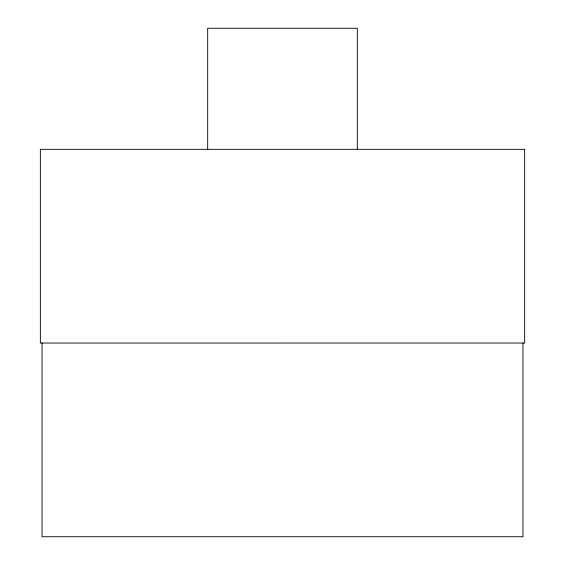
<?xml version="1.0" encoding="UTF-8"?>
<svg xmlns="http://www.w3.org/2000/svg" width="565" height="565" viewBox="0 0 565 565"><rect width="100%" height="100%" fill="white"/><g stroke="black" fill="none" stroke-linecap="round" stroke-linejoin="round"><path stroke-width="0.85" d="M522.964 343.033L522.964 536.75L42.036 536.75L42.036 343.033M357.32 149.322L357.32 28.25L207.68 28.25L207.68 149.322M524.645 149.322L40.355 149.322L40.355 343.04L524.645 343.033L524.645 149.322"/></g></svg>
